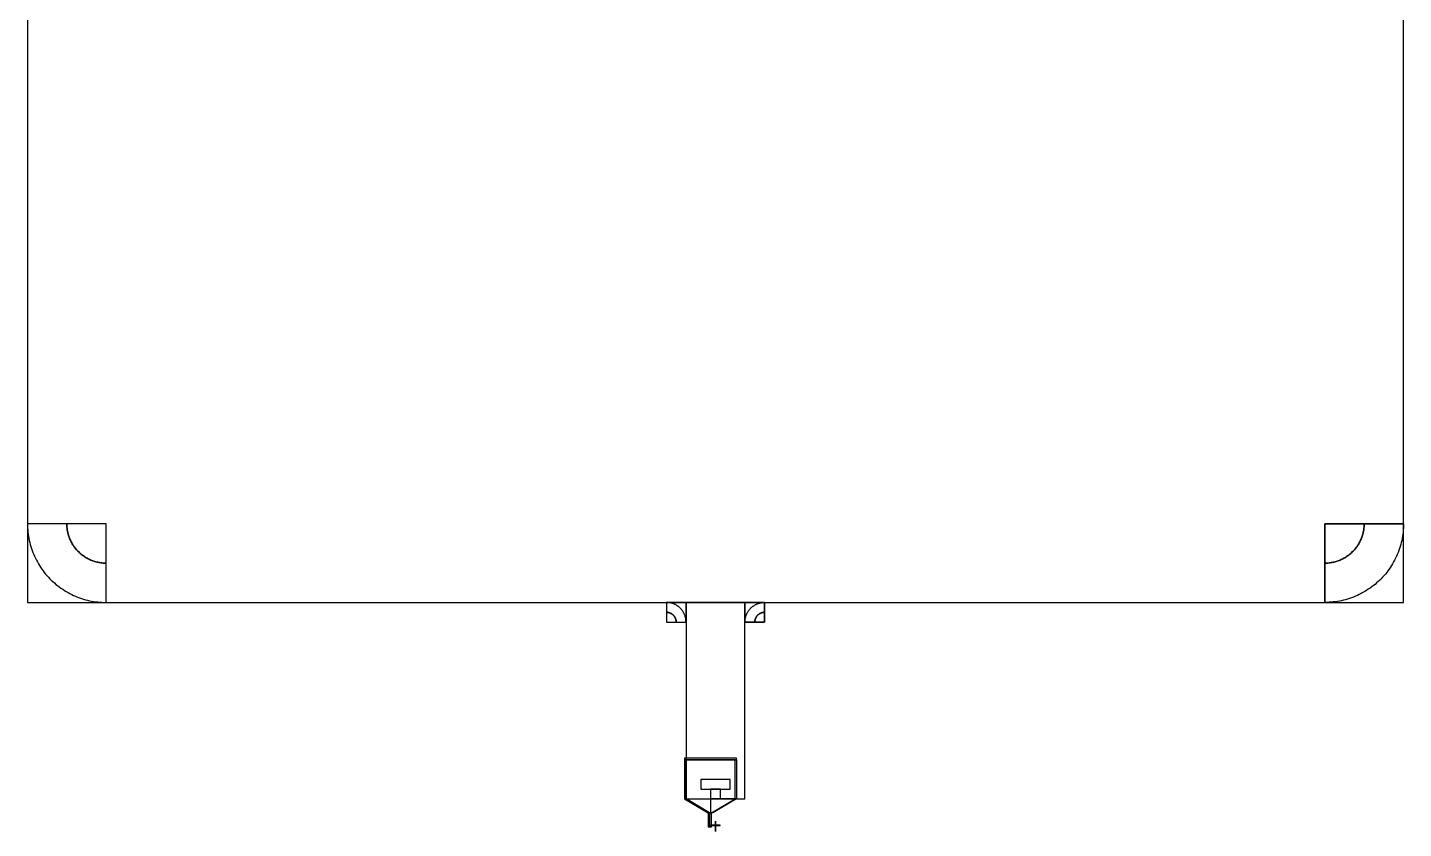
# Model space of a CAD drawing. Extents: x -1950 to 3550, y -200 to 28250.
# Drawn here: x 950 to 1650, y 4765 to 5172 of the extents above; entities that cross this region are included whole.
import ezdxf

# ---------------------------------------------------------------- set-up
doc = ezdxf.new("R2010")
doc.units = 0
doc.layers.add('GAP', color=1, linetype='continuous')
doc.layers.add('PIN', color=3, linetype='continuous')

# ---------------------------------------------------------------- blocks, each defined once
blk = doc.blocks.new('MM2DGAP')
for points in [[(950, 5580), (950, 4880), (1650, 4880), (1650, 5580), (950, 5580)], [(990, 4880), (990, 4920), (950, 4920), (950, 4880), (990, 4880)], [(950, 4920), (950.01, 4918.94), (950.06, 4917.87), (950.13, 4916.81), (950.23, 4915.75), (950.35, 4914.69), (950.51, 4913.64), (950.69, 4912.59), (950.9, 4911.54), (951.14, 4910.51), (951.41, 4909.48), (951.7, 4908.45), (952.02, 4907.44), (952.37, 4906.43), (952.75, 4905.43), (953.15, 4904.45), (953.57, 4903.47), (954.03, 4902.51), (954.51, 4901.56), (955.01, 4900.62), (955.54, 4899.69), (956.09, 4898.78), (956.67, 4897.89), (957.27, 4897.01), (957.89, 4896.15), (958.54, 4895.3), (959.21, 4894.47), (959.9, 4893.66), (960.61, 4892.87), (961.34, 4892.09), (962.09, 4891.34), (962.87, 4890.61), (963.66, 4889.9), (964.47, 4889.21), (965.3, 4888.54), (966.15, 4887.89), (967.01, 4887.27), (967.89, 4886.67), (968.78, 4886.09), (969.69, 4885.54), (970.62, 4885.01), (971.56, 4884.51), (972.51, 4884.03), (973.47, 4883.57), (974.45, 4883.15), (975.43, 4882.75), (976.43, 4882.37), (977.44, 4882.02), (978.45, 4881.7), (979.48, 4881.41), (980.51, 4881.14), (981.54, 4880.9), (982.59, 4880.69), (983.64, 4880.51), (984.69, 4880.35), (985.75, 4880.23), (986.81, 4880.13), (987.87, 4880.06), (988.94, 4880.01), (990, 4880), (990, 4900), (989.47, 4900.01), (988.94, 4900.03), (988.4, 4900.06), (987.87, 4900.11), (987.35, 4900.18), (986.82, 4900.25), (986.29, 4900.35), (985.77, 4900.45), (985.25, 4900.57), (984.74, 4900.7), (984.23, 4900.85), (983.72, 4901.01), (983.22, 4901.19), (982.72, 4901.37), (982.22, 4901.57), (981.74, 4901.79), (981.25, 4902.01), (980.78, 4902.25), (980.31, 4902.5), (979.85, 4902.77), (979.39, 4903.05), (978.94, 4903.33), (978.5, 4903.63), (978.07, 4903.95), (977.65, 4904.27), (977.24, 4904.6), (976.83, 4904.95), (976.43, 4905.3), (976.05, 4905.67), (975.67, 4906.05), (975.3, 4906.43), (974.95, 4906.83), (974.6, 4907.24), (974.27, 4907.65), (973.95, 4908.07), (973.63, 4908.5), (973.33, 4908.94), (973.05, 4909.39), (972.77, 4909.85), (972.5, 4910.31), (972.25, 4910.78), (972.01, 4911.25), (971.79, 4911.74), (971.57, 4912.22), (971.37, 4912.72), (971.19, 4913.22), (971.01, 4913.72), (970.85, 4914.23), (970.7, 4914.74), (970.57, 4915.25), (970.45, 4915.77), (970.35, 4916.29), (970.25, 4916.82), (970.18, 4917.35), (970.11, 4917.87), (970.06, 4918.4), (970.03, 4918.94), (970.01, 4919.47), (970, 4920), (950, 4920)], [(970, 4920), (970.01, 4919.47), (970.03, 4918.94), (970.06, 4918.4), (970.11, 4917.87), (970.18, 4917.35), (970.25, 4916.82), (970.35, 4916.29), (970.45, 4915.77), (970.57, 4915.25), (970.7, 4914.74), (970.85, 4914.23), (971.01, 4913.72), (971.19, 4913.22), (971.37, 4912.72), (971.57, 4912.22), (971.79, 4911.74), (972.01, 4911.25), (972.25, 4910.78), (972.5, 4910.31), (972.77, 4909.85), (973.05, 4909.39), (973.33, 4908.94), (973.63, 4908.5), (973.95, 4908.07), (974.27, 4907.65), (974.6, 4907.24), (974.95, 4906.83), (975.3, 4906.43), (975.67, 4906.05), (976.05, 4905.67), (976.43, 4905.3), (976.83, 4904.95), (977.24, 4904.6), (977.65, 4904.27), (978.07, 4903.95), (978.5, 4903.63), (978.94, 4903.33), (979.39, 4903.05), (979.85, 4902.77), (980.31, 4902.5), (980.78, 4902.25), (981.25, 4902.01), (981.74, 4901.79), (982.22, 4901.57), (982.72, 4901.37), (983.22, 4901.19), (983.72, 4901.01), (984.23, 4900.85), (984.74, 4900.7), (985.25, 4900.57), (985.77, 4900.45), (986.29, 4900.35), (986.82, 4900.25), (987.35, 4900.18), (987.87, 4900.11), (988.4, 4900.06), (988.94, 4900.03), (989.47, 4900.01), (990, 4900), (990, 4920), (990, 4920), (990, 4920), (990, 4920), (990, 4920), (990, 4920), (990, 4920), (990, 4920), (990, 4920), (990, 4920), (990, 4920), (990, 4920), (990, 4920), (990, 4920), (990, 4920), (990, 4920), (990, 4920), (990, 4920), (990, 4920), (990, 4920), (990, 4920), (990, 4920), (990, 4920), (990, 4920), (990, 4920), (990, 4920), (990, 4920), (990, 4920), (990, 4920), (990, 4920), (990, 4920), (990, 4920), (990, 4920), (990, 4920), (990, 4920), (990, 4920), (990, 4920), (990, 4920), (990, 4920), (990, 4920), (990, 4920), (990, 4920), (990, 4920), (990, 4920), (990, 4920), (990, 4920), (990, 4920), (990, 4920), (990, 4920), (990, 4920), (990, 4920), (990, 4920), (990, 4920), (990, 4920), (990, 4920), (990, 4920), (990, 4920), (990, 4920), (990, 4920), (990, 4920), (970, 4920)], [(1650, 4880), (1650, 4920), (1610, 4920), (1610, 4880), (1650, 4880)], [(1650, 4920), (1649.99, 4918.94), (1649.94, 4917.87), (1649.87, 4916.81), (1649.77, 4915.75), (1649.65, 4914.69), (1649.49, 4913.64), (1649.31, 4912.59), (1649.1, 4911.54), (1648.86, 4910.51), (1648.59, 4909.48), (1648.3, 4908.45), (1647.98, 4907.44), (1647.63, 4906.43), (1647.25, 4905.43), (1646.85, 4904.45), (1646.43, 4903.47), (1645.97, 4902.51), (1645.49, 4901.56), (1644.99, 4900.62), (1644.46, 4899.69), (1643.91, 4898.78), (1643.33, 4897.89), (1642.73, 4897.01), (1642.11, 4896.15), (1641.46, 4895.3), (1640.79, 4894.47), (1640.1, 4893.66), (1639.39, 4892.87), (1638.66, 4892.09), (1637.91, 4891.34), (1637.13, 4890.61), (1636.34, 4889.9), (1635.53, 4889.21), (1634.7, 4888.54), (1633.85, 4887.89), (1632.99, 4887.27), (1632.11, 4886.67), (1631.22, 4886.09), (1630.31, 4885.54), (1629.38, 4885.01), (1628.44, 4884.51), (1627.49, 4884.03), (1626.53, 4883.57), (1625.55, 4883.15), (1624.57, 4882.75), (1623.57, 4882.37), (1622.56, 4882.02), (1621.55, 4881.7), (1620.52, 4881.41), (1619.49, 4881.14), (1618.46, 4880.9), (1617.41, 4880.69), (1616.36, 4880.51), (1615.31, 4880.35), (1614.25, 4880.23), (1613.19, 4880.13), (1612.13, 4880.06), (1611.06, 4880.01), (1610, 4880), (1610, 4900), (1610.53, 4900.01), (1611.06, 4900.03), (1611.6, 4900.06), (1612.13, 4900.11), (1612.65, 4900.18), (1613.18, 4900.25), (1613.71, 4900.35), (1614.23, 4900.45), (1614.75, 4900.57), (1615.26, 4900.7), (1615.77, 4900.85), (1616.28, 4901.01), (1616.78, 4901.19), (1617.28, 4901.37), (1617.78, 4901.57), (1618.26, 4901.79), (1618.75, 4902.01), (1619.22, 4902.25), (1619.69, 4902.5), (1620.15, 4902.77), (1620.61, 4903.05), (1621.06, 4903.33), (1621.5, 4903.63), (1621.93, 4903.95), (1622.35, 4904.27), (1622.76, 4904.6), (1623.17, 4904.95), (1623.57, 4905.3), (1623.95, 4905.67), (1624.33, 4906.05), (1624.7, 4906.43), (1625.05, 4906.83), (1625.4, 4907.24), (1625.73, 4907.65), (1626.05, 4908.07), (1626.37, 4908.5), (1626.67, 4908.94), (1626.95, 4909.39), (1627.23, 4909.85), (1627.5, 4910.31), (1627.75, 4910.78), (1627.99, 4911.25), (1628.21, 4911.74), (1628.43, 4912.22), (1628.63, 4912.72), (1628.81, 4913.22), (1628.99, 4913.72), (1629.15, 4914.23), (1629.3, 4914.74), (1629.43, 4915.25), (1629.55, 4915.77), (1629.65, 4916.29), (1629.75, 4916.82), (1629.82, 4917.35), (1629.89, 4917.87), (1629.94, 4918.4), (1629.97, 4918.94), (1629.99, 4919.47), (1630, 4920), (1650, 4920)], [(1630, 4920), (1629.99, 4919.47), (1629.97, 4918.94), (1629.94, 4918.4), (1629.89, 4917.87), (1629.82, 4917.35), (1629.75, 4916.82), (1629.65, 4916.29), (1629.55, 4915.77), (1629.43, 4915.25), (1629.3, 4914.74), (1629.15, 4914.23), (1628.99, 4913.72), (1628.81, 4913.22), (1628.63, 4912.72), (1628.43, 4912.22), (1628.21, 4911.74), (1627.99, 4911.25), (1627.75, 4910.78), (1627.5, 4910.31), (1627.23, 4909.85), (1626.95, 4909.39), (1626.67, 4908.94), (1626.37, 4908.5), (1626.05, 4908.07), (1625.73, 4907.65), (1625.4, 4907.24), (1625.05, 4906.83), (1624.7, 4906.43), (1624.33, 4906.05), (1623.95, 4905.67), (1623.57, 4905.3), (1623.17, 4904.95), (1622.76, 4904.6), (1622.35, 4904.27), (1621.93, 4903.95), (1621.5, 4903.63), (1621.06, 4903.33), (1620.61, 4903.05), (1620.15, 4902.77), (1619.69, 4902.5), (1619.22, 4902.25), (1618.75, 4902.01), (1618.26, 4901.79), (1617.78, 4901.57), (1617.28, 4901.37), (1616.78, 4901.19), (1616.28, 4901.01), (1615.77, 4900.85), (1615.26, 4900.7), (1614.75, 4900.57), (1614.23, 4900.45), (1613.71, 4900.35), (1613.18, 4900.25), (1612.65, 4900.18), (1612.13, 4900.11), (1611.6, 4900.06), (1611.06, 4900.03), (1610.53, 4900.01), (1610, 4900), (1610, 4920), (1610, 4920), (1610, 4920), (1610, 4920), (1610, 4920), (1610, 4920), (1610, 4920), (1610, 4920), (1610, 4920), (1610, 4920), (1610, 4920), (1610, 4920), (1610, 4920), (1610, 4920), (1610, 4920), (1610, 4920), (1610, 4920), (1610, 4920), (1610, 4920), (1610, 4920), (1610, 4920), (1610, 4920), (1610, 4920), (1610, 4920), (1610, 4920), (1610, 4920), (1610, 4920), (1610, 4920), (1610, 4920), (1610, 4920), (1610, 4920), (1610, 4920), (1610, 4920), (1610, 4920), (1610, 4920), (1610, 4920), (1610, 4920), (1610, 4920), (1610, 4920), (1610, 4920), (1610, 4920), (1610, 4920), (1610, 4920), (1610, 4920), (1610, 4920), (1610, 4920), (1610, 4920), (1610, 4920), (1610, 4920), (1610, 4920), (1610, 4920), (1610, 4920), (1610, 4920), (1610, 4920), (1610, 4920), (1610, 4920), (1610, 4920), (1610, 4920), (1610, 4920), (1610, 4920), (1630, 4920)], [(1275, 4880), (1275, 4870), (1285, 4870), (1285, 4880), (1275, 4880)], [(1285, 4870), (1285, 4870.27), (1284.99, 4870.53), (1284.97, 4870.8), (1284.94, 4871.06), (1284.91, 4871.33), (1284.87, 4871.59), (1284.83, 4871.85), (1284.77, 4872.11), (1284.71, 4872.37), (1284.65, 4872.63), (1284.57, 4872.89), (1284.49, 4873.14), (1284.41, 4873.39), (1284.31, 4873.64), (1284.21, 4873.89), (1284.11, 4874.13), (1283.99, 4874.37), (1283.87, 4874.61), (1283.75, 4874.85), (1283.62, 4875.08), (1283.48, 4875.3), (1283.33, 4875.53), (1283.18, 4875.75), (1283.03, 4875.96), (1282.87, 4876.18), (1282.7, 4876.38), (1282.53, 4876.59), (1282.35, 4876.78), (1282.16, 4876.98), (1281.98, 4877.16), (1281.78, 4877.35), (1281.59, 4877.53), (1281.38, 4877.7), (1281.18, 4877.87), (1280.96, 4878.03), (1280.75, 4878.18), (1280.53, 4878.33), (1280.3, 4878.48), (1280.08, 4878.62), (1279.85, 4878.75), (1279.61, 4878.87), (1279.37, 4878.99), (1279.13, 4879.11), (1278.89, 4879.21), (1278.64, 4879.31), (1278.39, 4879.41), (1278.14, 4879.49), (1277.89, 4879.57), (1277.63, 4879.65), (1277.37, 4879.71), (1277.11, 4879.77), (1276.85, 4879.83), (1276.59, 4879.87), (1276.33, 4879.91), (1276.06, 4879.94), (1275.8, 4879.97), (1275.53, 4879.99), (1275.27, 4880), (1275, 4880), (1275, 4875), (1275.13, 4875), (1275.27, 4874.99), (1275.4, 4874.98), (1275.53, 4874.97), (1275.66, 4874.96), (1275.8, 4874.94), (1275.93, 4874.91), (1276.06, 4874.89), (1276.19, 4874.86), (1276.32, 4874.82), (1276.44, 4874.79), (1276.57, 4874.75), (1276.7, 4874.7), (1276.82, 4874.66), (1276.94, 4874.61), (1277.07, 4874.55), (1277.19, 4874.5), (1277.31, 4874.44), (1277.42, 4874.37), (1277.54, 4874.31), (1277.65, 4874.24), (1277.76, 4874.17), (1277.87, 4874.09), (1277.98, 4874.01), (1278.09, 4873.93), (1278.19, 4873.85), (1278.29, 4873.76), (1278.39, 4873.67), (1278.49, 4873.58), (1278.58, 4873.49), (1278.67, 4873.39), (1278.76, 4873.29), (1278.85, 4873.19), (1278.93, 4873.09), (1279.01, 4872.98), (1279.09, 4872.87), (1279.17, 4872.76), (1279.24, 4872.65), (1279.31, 4872.54), (1279.37, 4872.42), (1279.44, 4872.31), (1279.5, 4872.19), (1279.55, 4872.07), (1279.61, 4871.94), (1279.66, 4871.82), (1279.7, 4871.7), (1279.75, 4871.57), (1279.79, 4871.44), (1279.82, 4871.32), (1279.86, 4871.19), (1279.89, 4871.06), (1279.91, 4870.93), (1279.94, 4870.8), (1279.96, 4870.66), (1279.97, 4870.53), (1279.98, 4870.4), (1279.99, 4870.27), (1280, 4870.13), (1280, 4870), (1285, 4870)], [(1285, 4880), (1285, 4780), (1315, 4780), (1315, 4880), (1285, 4880)], [(1315, 4880), (1315, 4870), (1325, 4870), (1325, 4880), (1315, 4880)], [(1315, 4870), (1315, 4870.27), (1315.01, 4870.53), (1315.03, 4870.8), (1315.06, 4871.06), (1315.09, 4871.33), (1315.13, 4871.59), (1315.17, 4871.85), (1315.23, 4872.11), (1315.29, 4872.37), (1315.35, 4872.63), (1315.43, 4872.89), (1315.51, 4873.14), (1315.59, 4873.39), (1315.69, 4873.64), (1315.79, 4873.89), (1315.89, 4874.13), (1316.01, 4874.37), (1316.13, 4874.61), (1316.25, 4874.85), (1316.38, 4875.08), (1316.52, 4875.3), (1316.67, 4875.53), (1316.82, 4875.75), (1316.97, 4875.96), (1317.13, 4876.18), (1317.3, 4876.38), (1317.47, 4876.59), (1317.65, 4876.78), (1317.84, 4876.98), (1318.02, 4877.16), (1318.22, 4877.35), (1318.41, 4877.53), (1318.62, 4877.7), (1318.82, 4877.87), (1319.04, 4878.03), (1319.25, 4878.18), (1319.47, 4878.33), (1319.7, 4878.48), (1319.92, 4878.62), (1320.15, 4878.75), (1320.39, 4878.87), (1320.63, 4878.99), (1320.87, 4879.11), (1321.11, 4879.21), (1321.36, 4879.31), (1321.61, 4879.41), (1321.86, 4879.49), (1322.11, 4879.57), (1322.37, 4879.65), (1322.63, 4879.71), (1322.89, 4879.77), (1323.15, 4879.83), (1323.41, 4879.87), (1323.67, 4879.91), (1323.94, 4879.94), (1324.2, 4879.97), (1324.47, 4879.99), (1324.73, 4880), (1325, 4880), (1325, 4875), (1324.87, 4875), (1324.73, 4874.99), (1324.6, 4874.98), (1324.47, 4874.97), (1324.34, 4874.96), (1324.2, 4874.94), (1324.07, 4874.91), (1323.94, 4874.89), (1323.81, 4874.86), (1323.68, 4874.82), (1323.56, 4874.79), (1323.43, 4874.75), (1323.3, 4874.7), (1323.18, 4874.66), (1323.06, 4874.61), (1322.93, 4874.55), (1322.81, 4874.5), (1322.69, 4874.44), (1322.58, 4874.37), (1322.46, 4874.31), (1322.35, 4874.24), (1322.24, 4874.17), (1322.13, 4874.09), (1322.02, 4874.01), (1321.91, 4873.93), (1321.81, 4873.85), (1321.71, 4873.76), (1321.61, 4873.67), (1321.51, 4873.58), (1321.42, 4873.49), (1321.33, 4873.39), (1321.24, 4873.29), (1321.15, 4873.19), (1321.07, 4873.09), (1320.99, 4872.98), (1320.91, 4872.87), (1320.83, 4872.76), (1320.76, 4872.65), (1320.69, 4872.54), (1320.63, 4872.42), (1320.56, 4872.31), (1320.5, 4872.19), (1320.45, 4872.07), (1320.39, 4871.94), (1320.34, 4871.82), (1320.3, 4871.7), (1320.25, 4871.57), (1320.21, 4871.44), (1320.18, 4871.32), (1320.14, 4871.19), (1320.11, 4871.06), (1320.09, 4870.93), (1320.06, 4870.8), (1320.04, 4870.66), (1320.03, 4870.53), (1320.02, 4870.4), (1320.01, 4870.27), (1320, 4870.13), (1320, 4870), (1315, 4870)], [(1280, 4870), (1280, 4870.13), (1279.99, 4870.27), (1279.98, 4870.4), (1279.97, 4870.53), (1279.96, 4870.66), (1279.94, 4870.8), (1279.91, 4870.93), (1279.89, 4871.06), (1279.86, 4871.19), (1279.82, 4871.32), (1279.79, 4871.44), (1279.75, 4871.57), (1279.7, 4871.7), (1279.66, 4871.82), (1279.61, 4871.94), (1279.55, 4872.07), (1279.5, 4872.19), (1279.44, 4872.31), (1279.37, 4872.42), (1279.31, 4872.54), (1279.24, 4872.65), (1279.17, 4872.76), (1279.09, 4872.87), (1279.01, 4872.98), (1278.93, 4873.09), (1278.85, 4873.19), (1278.76, 4873.29), (1278.67, 4873.39), (1278.58, 4873.49), (1278.49, 4873.58), (1278.39, 4873.67), (1278.29, 4873.76), (1278.19, 4873.85), (1278.09, 4873.93), (1277.98, 4874.01), (1277.87, 4874.09), (1277.76, 4874.17), (1277.65, 4874.24), (1277.54, 4874.31), (1277.42, 4874.37), (1277.31, 4874.44), (1277.19, 4874.5), (1277.07, 4874.55), (1276.94, 4874.61), (1276.82, 4874.66), (1276.7, 4874.7), (1276.57, 4874.75), (1276.44, 4874.79), (1276.32, 4874.82), (1276.19, 4874.86), (1276.06, 4874.89), (1275.93, 4874.91), (1275.8, 4874.94), (1275.66, 4874.96), (1275.53, 4874.97), (1275.4, 4874.98), (1275.27, 4874.99), (1275.13, 4875), (1275, 4875), (1275, 4870), (1275, 4870), (1275, 4870), (1275, 4870), (1275, 4870), (1275, 4870), (1275, 4870), (1275, 4870), (1275, 4870), (1275, 4870), (1275, 4870), (1275, 4870), (1275, 4870), (1275, 4870), (1275, 4870), (1275, 4870), (1275, 4870), (1275, 4870), (1275, 4870), (1275, 4870), (1275, 4870), (1275, 4870), (1275, 4870), (1275, 4870), (1275, 4870), (1275, 4870), (1275, 4870), (1275, 4870), (1275, 4870), (1275, 4870), (1275, 4870), (1275, 4870), (1275, 4870), (1275, 4870), (1275, 4870), (1275, 4870), (1275, 4870), (1275, 4870), (1275, 4870), (1275, 4870), (1275, 4870), (1275, 4870), (1275, 4870), (1275, 4870), (1275, 4870), (1275, 4870), (1275, 4870), (1275, 4870), (1275, 4870), (1275, 4870), (1275, 4870), (1275, 4870), (1275, 4870), (1275, 4870), (1275, 4870), (1275, 4870), (1275, 4870), (1275, 4870), (1275, 4870), (1275, 4870), (1280, 4870)], [(1320, 4870), (1320, 4870.13), (1320.01, 4870.27), (1320.02, 4870.4), (1320.03, 4870.53), (1320.04, 4870.66), (1320.06, 4870.8), (1320.09, 4870.93), (1320.11, 4871.06), (1320.14, 4871.19), (1320.18, 4871.32), (1320.21, 4871.44), (1320.25, 4871.57), (1320.3, 4871.7), (1320.34, 4871.82), (1320.39, 4871.94), (1320.45, 4872.07), (1320.5, 4872.19), (1320.56, 4872.31), (1320.63, 4872.42), (1320.69, 4872.54), (1320.76, 4872.65), (1320.83, 4872.76), (1320.91, 4872.87), (1320.99, 4872.98), (1321.07, 4873.09), (1321.15, 4873.19), (1321.24, 4873.29), (1321.33, 4873.39), (1321.42, 4873.49), (1321.51, 4873.58), (1321.61, 4873.67), (1321.71, 4873.76), (1321.81, 4873.85), (1321.91, 4873.93), (1322.02, 4874.01), (1322.13, 4874.09), (1322.24, 4874.17), (1322.35, 4874.24), (1322.46, 4874.31), (1322.58, 4874.37), (1322.69, 4874.44), (1322.81, 4874.5), (1322.93, 4874.55), (1323.06, 4874.61), (1323.18, 4874.66), (1323.3, 4874.7), (1323.43, 4874.75), (1323.56, 4874.79), (1323.68, 4874.82), (1323.81, 4874.86), (1323.94, 4874.89), (1324.07, 4874.91), (1324.2, 4874.94), (1324.34, 4874.96), (1324.47, 4874.97), (1324.6, 4874.98), (1324.73, 4874.99), (1324.87, 4875), (1325, 4875), (1325, 4870), (1325, 4870), (1325, 4870), (1325, 4870), (1325, 4870), (1325, 4870), (1325, 4870), (1325, 4870), (1325, 4870), (1325, 4870), (1325, 4870), (1325, 4870), (1325, 4870), (1325, 4870), (1325, 4870), (1325, 4870), (1325, 4870), (1325, 4870), (1325, 4870), (1325, 4870), (1325, 4870), (1325, 4870), (1325, 4870), (1325, 4870), (1325, 4870), (1325, 4870), (1325, 4870), (1325, 4870), (1325, 4870), (1325, 4870), (1325, 4870), (1325, 4870), (1325, 4870), (1325, 4870), (1325, 4870), (1325, 4870), (1325, 4870), (1325, 4870), (1325, 4870), (1325, 4870), (1325, 4870), (1325, 4870), (1325, 4870), (1325, 4870), (1325, 4870), (1325, 4870), (1325, 4870), (1325, 4870), (1325, 4870), (1325, 4870), (1325, 4870), (1325, 4870), (1325, 4870), (1325, 4870), (1325, 4870), (1325, 4870), (1325, 4870), (1325, 4870), (1325, 4870), (1325, 4870), (1320, 4870)], [(1310.7, 4800), (1310.7, 4800.7), (1284.3, 4800.7), (1284.3, 4800), (1310.7, 4800)], [(1285, 4780), (1285, 4800), (1284.3, 4800), (1284.3, 4780), (1285, 4780)], [(1310, 4780), (1310, 4800), (1310.7, 4800), (1310.7, 4780), (1310, 4780)], [(1307.5, 4785), (1307.5, 4790), (1292.5, 4790), (1292.5, 4785), (1307.5, 4785)], [(1302.5, 4780), (1302.5, 4785), (1297.5, 4785), (1297.5, 4780), (1302.5, 4780)], [(1297, 4773), (1285, 4780), (1284.3, 4780), (1296.3, 4773), (1297, 4773)], [(1298, 4773), (1310, 4780), (1310.7, 4780), (1298.7, 4773), (1298, 4773)], [(1297, 4773), (1296.3, 4773), (1296.3, 4766.5), (1297, 4766.5), (1297, 4773)], [(1296.3, 4766.5), (1296.3, 4765.8), (1298, 4765.8), (1298, 4766.5), (1296.3, 4766.5)]]:
    blk.add_lwpolyline(points)
blk = doc.blocks.new('MM2DPIN')
for points in [[(970, 4920), (970.01, 4919.47), (970.03, 4918.94), (970.06, 4918.4), (970.11, 4917.87), (970.18, 4917.35), (970.25, 4916.82), (970.35, 4916.29), (970.45, 4915.77), (970.57, 4915.25), (970.7, 4914.74), (970.85, 4914.23), (971.01, 4913.72), (971.19, 4913.22), (971.37, 4912.72), (971.57, 4912.22), (971.79, 4911.74), (972.01, 4911.25), (972.25, 4910.78), (972.5, 4910.31), (972.77, 4909.85), (973.05, 4909.39), (973.33, 4908.94), (973.63, 4908.5), (973.95, 4908.07), (974.27, 4907.65), (974.6, 4907.24), (974.95, 4906.83), (975.3, 4906.43), (975.67, 4906.05), (976.05, 4905.67), (976.43, 4905.3), (976.83, 4904.95), (977.24, 4904.6), (977.65, 4904.27), (978.07, 4903.95), (978.5, 4903.63), (978.94, 4903.33), (979.39, 4903.05), (979.85, 4902.77), (980.31, 4902.5), (980.78, 4902.25), (981.25, 4902.01), (981.74, 4901.79), (982.22, 4901.57), (982.72, 4901.37), (983.22, 4901.19), (983.72, 4901.01), (984.23, 4900.85), (984.74, 4900.7), (985.25, 4900.57), (985.77, 4900.45), (986.29, 4900.35), (986.82, 4900.25), (987.35, 4900.18), (987.87, 4900.11), (988.4, 4900.06), (988.94, 4900.03), (989.47, 4900.01), (990, 4900), (990, 4900), (989.47, 4900.01), (988.94, 4900.03), (988.4, 4900.06), (987.87, 4900.11), (987.35, 4900.18), (986.82, 4900.25), (986.29, 4900.35), (985.77, 4900.45), (985.25, 4900.57), (984.74, 4900.7), (984.23, 4900.85), (983.72, 4901.01), (983.22, 4901.19), (982.72, 4901.37), (982.22, 4901.57), (981.74, 4901.79), (981.25, 4902.01), (980.78, 4902.25), (980.31, 4902.5), (979.85, 4902.77), (979.39, 4903.05), (978.94, 4903.33), (978.5, 4903.63), (978.07, 4903.95), (977.65, 4904.27), (977.24, 4904.6), (976.83, 4904.95), (976.43, 4905.3), (976.05, 4905.67), (975.67, 4906.05), (975.3, 4906.43), (974.95, 4906.83), (974.6, 4907.24), (974.27, 4907.65), (973.95, 4908.07), (973.63, 4908.5), (973.33, 4908.94), (973.05, 4909.39), (972.77, 4909.85), (972.5, 4910.31), (972.25, 4910.78), (972.01, 4911.25), (971.79, 4911.74), (971.57, 4912.22), (971.37, 4912.72), (971.19, 4913.22), (971.01, 4913.72), (970.85, 4914.23), (970.7, 4914.74), (970.57, 4915.25), (970.45, 4915.77), (970.35, 4916.29), (970.25, 4916.82), (970.18, 4917.35), (970.11, 4917.87), (970.06, 4918.4), (970.03, 4918.94), (970.01, 4919.47), (970, 4920), (970, 4920)], [(970, 4920), (970.01, 4919.47), (970.03, 4918.94), (970.06, 4918.4), (970.11, 4917.87), (970.18, 4917.35), (970.25, 4916.82), (970.35, 4916.29), (970.45, 4915.77), (970.57, 4915.25), (970.7, 4914.74), (970.85, 4914.23), (971.01, 4913.72), (971.19, 4913.22), (971.37, 4912.72), (971.57, 4912.22), (971.79, 4911.74), (972.01, 4911.25), (972.25, 4910.78), (972.5, 4910.31), (972.77, 4909.85), (973.05, 4909.39), (973.33, 4908.94), (973.63, 4908.5), (973.95, 4908.07), (974.27, 4907.65), (974.6, 4907.24), (974.95, 4906.83), (975.3, 4906.43), (975.67, 4906.05), (976.05, 4905.67), (976.43, 4905.3), (976.83, 4904.95), (977.24, 4904.6), (977.65, 4904.27), (978.07, 4903.95), (978.5, 4903.63), (978.94, 4903.33), (979.39, 4903.05), (979.85, 4902.77), (980.31, 4902.5), (980.78, 4902.25), (981.25, 4902.01), (981.74, 4901.79), (982.22, 4901.57), (982.72, 4901.37), (983.22, 4901.19), (983.72, 4901.01), (984.23, 4900.85), (984.74, 4900.7), (985.25, 4900.57), (985.77, 4900.45), (986.29, 4900.35), (986.82, 4900.25), (987.35, 4900.18), (987.87, 4900.11), (988.4, 4900.06), (988.94, 4900.03), (989.47, 4900.01), (990, 4900), (990, 4900), (989.47, 4900.01), (988.94, 4900.03), (988.4, 4900.06), (987.87, 4900.11), (987.35, 4900.18), (986.82, 4900.25), (986.29, 4900.35), (985.77, 4900.45), (985.25, 4900.57), (984.74, 4900.7), (984.23, 4900.85), (983.72, 4901.01), (983.22, 4901.19), (982.72, 4901.37), (982.22, 4901.57), (981.74, 4901.79), (981.25, 4902.01), (980.78, 4902.25), (980.31, 4902.5), (979.85, 4902.77), (979.39, 4903.05), (978.94, 4903.33), (978.5, 4903.63), (978.07, 4903.95), (977.65, 4904.27), (977.24, 4904.6), (976.83, 4904.95), (976.43, 4905.3), (976.05, 4905.67), (975.67, 4906.05), (975.3, 4906.43), (974.95, 4906.83), (974.6, 4907.24), (974.27, 4907.65), (973.95, 4908.07), (973.63, 4908.5), (973.33, 4908.94), (973.05, 4909.39), (972.77, 4909.85), (972.5, 4910.31), (972.25, 4910.78), (972.01, 4911.25), (971.79, 4911.74), (971.57, 4912.22), (971.37, 4912.72), (971.19, 4913.22), (971.01, 4913.72), (970.85, 4914.23), (970.7, 4914.74), (970.57, 4915.25), (970.45, 4915.77), (970.35, 4916.29), (970.25, 4916.82), (970.18, 4917.35), (970.11, 4917.87), (970.06, 4918.4), (970.03, 4918.94), (970.01, 4919.47), (970, 4920), (970, 4920)], [(1630, 4920), (1629.99, 4919.47), (1629.97, 4918.94), (1629.94, 4918.4), (1629.89, 4917.87), (1629.82, 4917.35), (1629.75, 4916.82), (1629.65, 4916.29), (1629.55, 4915.77), (1629.43, 4915.25), (1629.3, 4914.74), (1629.15, 4914.23), (1628.99, 4913.72), (1628.81, 4913.22), (1628.63, 4912.72), (1628.43, 4912.22), (1628.21, 4911.74), (1627.99, 4911.25), (1627.75, 4910.78), (1627.5, 4910.31), (1627.23, 4909.85), (1626.95, 4909.39), (1626.67, 4908.94), (1626.37, 4908.5), (1626.05, 4908.07), (1625.73, 4907.65), (1625.4, 4907.24), (1625.05, 4906.83), (1624.7, 4906.43), (1624.33, 4906.05), (1623.95, 4905.67), (1623.57, 4905.3), (1623.17, 4904.95), (1622.76, 4904.6), (1622.35, 4904.27), (1621.93, 4903.95), (1621.5, 4903.63), (1621.06, 4903.33), (1620.61, 4903.05), (1620.15, 4902.77), (1619.69, 4902.5), (1619.22, 4902.25), (1618.75, 4902.01), (1618.26, 4901.79), (1617.78, 4901.57), (1617.28, 4901.37), (1616.78, 4901.19), (1616.28, 4901.01), (1615.77, 4900.85), (1615.26, 4900.7), (1614.75, 4900.57), (1614.23, 4900.45), (1613.71, 4900.35), (1613.18, 4900.25), (1612.65, 4900.18), (1612.13, 4900.11), (1611.6, 4900.06), (1611.06, 4900.03), (1610.53, 4900.01), (1610, 4900), (1610, 4900), (1610.53, 4900.01), (1611.06, 4900.03), (1611.6, 4900.06), (1612.13, 4900.11), (1612.65, 4900.18), (1613.18, 4900.25), (1613.71, 4900.35), (1614.23, 4900.45), (1614.75, 4900.57), (1615.26, 4900.7), (1615.77, 4900.85), (1616.28, 4901.01), (1616.78, 4901.19), (1617.28, 4901.37), (1617.78, 4901.57), (1618.26, 4901.79), (1618.75, 4902.01), (1619.22, 4902.25), (1619.69, 4902.5), (1620.15, 4902.77), (1620.61, 4903.05), (1621.06, 4903.33), (1621.5, 4903.63), (1621.93, 4903.95), (1622.35, 4904.27), (1622.76, 4904.6), (1623.17, 4904.95), (1623.57, 4905.3), (1623.95, 4905.67), (1624.33, 4906.05), (1624.7, 4906.43), (1625.05, 4906.83), (1625.4, 4907.24), (1625.73, 4907.65), (1626.05, 4908.07), (1626.37, 4908.5), (1626.67, 4908.94), (1626.95, 4909.39), (1627.23, 4909.85), (1627.5, 4910.31), (1627.75, 4910.78), (1627.99, 4911.25), (1628.21, 4911.74), (1628.43, 4912.22), (1628.63, 4912.72), (1628.81, 4913.22), (1628.99, 4913.72), (1629.15, 4914.23), (1629.3, 4914.74), (1629.43, 4915.25), (1629.55, 4915.77), (1629.65, 4916.29), (1629.75, 4916.82), (1629.82, 4917.35), (1629.89, 4917.87), (1629.94, 4918.4), (1629.97, 4918.94), (1629.99, 4919.47), (1630, 4920), (1630, 4920)], [(1630, 4920), (1629.99, 4919.47), (1629.97, 4918.94), (1629.94, 4918.4), (1629.89, 4917.87), (1629.82, 4917.35), (1629.75, 4916.82), (1629.65, 4916.29), (1629.55, 4915.77), (1629.43, 4915.25), (1629.3, 4914.74), (1629.15, 4914.23), (1628.99, 4913.72), (1628.81, 4913.22), (1628.63, 4912.72), (1628.43, 4912.22), (1628.21, 4911.74), (1627.99, 4911.25), (1627.75, 4910.78), (1627.5, 4910.31), (1627.23, 4909.85), (1626.95, 4909.39), (1626.67, 4908.94), (1626.37, 4908.5), (1626.05, 4908.07), (1625.73, 4907.65), (1625.4, 4907.24), (1625.05, 4906.83), (1624.7, 4906.43), (1624.33, 4906.05), (1623.95, 4905.67), (1623.57, 4905.3), (1623.17, 4904.95), (1622.76, 4904.6), (1622.35, 4904.27), (1621.93, 4903.95), (1621.5, 4903.63), (1621.06, 4903.33), (1620.61, 4903.05), (1620.15, 4902.77), (1619.69, 4902.5), (1619.22, 4902.25), (1618.75, 4902.01), (1618.26, 4901.79), (1617.78, 4901.57), (1617.28, 4901.37), (1616.78, 4901.19), (1616.28, 4901.01), (1615.77, 4900.85), (1615.26, 4900.7), (1614.75, 4900.57), (1614.23, 4900.45), (1613.71, 4900.35), (1613.18, 4900.25), (1612.65, 4900.18), (1612.13, 4900.11), (1611.6, 4900.06), (1611.06, 4900.03), (1610.53, 4900.01), (1610, 4900), (1610, 4900), (1610.53, 4900.01), (1611.06, 4900.03), (1611.6, 4900.06), (1612.13, 4900.11), (1612.65, 4900.18), (1613.18, 4900.25), (1613.71, 4900.35), (1614.23, 4900.45), (1614.75, 4900.57), (1615.26, 4900.7), (1615.77, 4900.85), (1616.28, 4901.01), (1616.78, 4901.19), (1617.28, 4901.37), (1617.78, 4901.57), (1618.26, 4901.79), (1618.75, 4902.01), (1619.22, 4902.25), (1619.69, 4902.5), (1620.15, 4902.77), (1620.61, 4903.05), (1621.06, 4903.33), (1621.5, 4903.63), (1621.93, 4903.95), (1622.35, 4904.27), (1622.76, 4904.6), (1623.17, 4904.95), (1623.57, 4905.3), (1623.95, 4905.67), (1624.33, 4906.05), (1624.7, 4906.43), (1625.05, 4906.83), (1625.4, 4907.24), (1625.73, 4907.65), (1626.05, 4908.07), (1626.37, 4908.5), (1626.67, 4908.94), (1626.95, 4909.39), (1627.23, 4909.85), (1627.5, 4910.31), (1627.75, 4910.78), (1627.99, 4911.25), (1628.21, 4911.74), (1628.43, 4912.22), (1628.63, 4912.72), (1628.81, 4913.22), (1628.99, 4913.72), (1629.15, 4914.23), (1629.3, 4914.74), (1629.43, 4915.25), (1629.55, 4915.77), (1629.65, 4916.29), (1629.75, 4916.82), (1629.82, 4917.35), (1629.89, 4917.87), (1629.94, 4918.4), (1629.97, 4918.94), (1629.99, 4919.47), (1630, 4920), (1630, 4920)], [(1280, 4870), (1280, 4870.13), (1279.99, 4870.27), (1279.98, 4870.4), (1279.97, 4870.53), (1279.96, 4870.66), (1279.94, 4870.8), (1279.91, 4870.93), (1279.89, 4871.06), (1279.86, 4871.19), (1279.82, 4871.32), (1279.79, 4871.44), (1279.75, 4871.57), (1279.7, 4871.7), (1279.66, 4871.82), (1279.61, 4871.94), (1279.55, 4872.07), (1279.5, 4872.19), (1279.44, 4872.31), (1279.37, 4872.42), (1279.31, 4872.54), (1279.24, 4872.65), (1279.17, 4872.76), (1279.09, 4872.87), (1279.01, 4872.98), (1278.93, 4873.09), (1278.85, 4873.19), (1278.76, 4873.29), (1278.67, 4873.39), (1278.58, 4873.49), (1278.49, 4873.58), (1278.39, 4873.67), (1278.29, 4873.76), (1278.19, 4873.85), (1278.09, 4873.93), (1277.98, 4874.01), (1277.87, 4874.09), (1277.76, 4874.17), (1277.65, 4874.24), (1277.54, 4874.31), (1277.42, 4874.37), (1277.31, 4874.44), (1277.19, 4874.5), (1277.07, 4874.55), (1276.94, 4874.61), (1276.82, 4874.66), (1276.7, 4874.7), (1276.57, 4874.75), (1276.44, 4874.79), (1276.32, 4874.82), (1276.19, 4874.86), (1276.06, 4874.89), (1275.93, 4874.91), (1275.8, 4874.94), (1275.66, 4874.96), (1275.53, 4874.97), (1275.4, 4874.98), (1275.27, 4874.99), (1275.13, 4875), (1275, 4875), (1275, 4875), (1275.13, 4875), (1275.27, 4874.99), (1275.4, 4874.98), (1275.53, 4874.97), (1275.66, 4874.96), (1275.8, 4874.94), (1275.93, 4874.91), (1276.06, 4874.89), (1276.19, 4874.86), (1276.32, 4874.82), (1276.44, 4874.79), (1276.57, 4874.75), (1276.7, 4874.7), (1276.82, 4874.66), (1276.94, 4874.61), (1277.07, 4874.55), (1277.19, 4874.5), (1277.31, 4874.44), (1277.42, 4874.37), (1277.54, 4874.31), (1277.65, 4874.24), (1277.76, 4874.17), (1277.87, 4874.09), (1277.98, 4874.01), (1278.09, 4873.93), (1278.19, 4873.85), (1278.29, 4873.76), (1278.39, 4873.67), (1278.49, 4873.58), (1278.58, 4873.49), (1278.67, 4873.39), (1278.76, 4873.29), (1278.85, 4873.19), (1278.93, 4873.09), (1279.01, 4872.98), (1279.09, 4872.87), (1279.17, 4872.76), (1279.24, 4872.65), (1279.31, 4872.54), (1279.37, 4872.42), (1279.44, 4872.31), (1279.5, 4872.19), (1279.55, 4872.07), (1279.61, 4871.94), (1279.66, 4871.82), (1279.7, 4871.7), (1279.75, 4871.57), (1279.79, 4871.44), (1279.82, 4871.32), (1279.86, 4871.19), (1279.89, 4871.06), (1279.91, 4870.93), (1279.94, 4870.8), (1279.96, 4870.66), (1279.97, 4870.53), (1279.98, 4870.4), (1279.99, 4870.27), (1280, 4870.13), (1280, 4870), (1280, 4870)], [(1280, 4870), (1280, 4870.13), (1279.99, 4870.27), (1279.98, 4870.4), (1279.97, 4870.53), (1279.96, 4870.66), (1279.94, 4870.8), (1279.91, 4870.93), (1279.89, 4871.06), (1279.86, 4871.19), (1279.82, 4871.32), (1279.79, 4871.44), (1279.75, 4871.57), (1279.7, 4871.7), (1279.66, 4871.82), (1279.61, 4871.94), (1279.55, 4872.07), (1279.5, 4872.19), (1279.44, 4872.31), (1279.37, 4872.42), (1279.31, 4872.54), (1279.24, 4872.65), (1279.17, 4872.76), (1279.09, 4872.87), (1279.01, 4872.98), (1278.93, 4873.09), (1278.85, 4873.19), (1278.76, 4873.29), (1278.67, 4873.39), (1278.58, 4873.49), (1278.49, 4873.58), (1278.39, 4873.67), (1278.29, 4873.76), (1278.19, 4873.85), (1278.09, 4873.93), (1277.98, 4874.01), (1277.87, 4874.09), (1277.76, 4874.17), (1277.65, 4874.24), (1277.54, 4874.31), (1277.42, 4874.37), (1277.31, 4874.44), (1277.19, 4874.5), (1277.07, 4874.55), (1276.94, 4874.61), (1276.82, 4874.66), (1276.7, 4874.7), (1276.57, 4874.75), (1276.44, 4874.79), (1276.32, 4874.82), (1276.19, 4874.86), (1276.06, 4874.89), (1275.93, 4874.91), (1275.8, 4874.94), (1275.66, 4874.96), (1275.53, 4874.97), (1275.4, 4874.98), (1275.27, 4874.99), (1275.13, 4875), (1275, 4875), (1275, 4875), (1275.13, 4875), (1275.27, 4874.99), (1275.4, 4874.98), (1275.53, 4874.97), (1275.66, 4874.96), (1275.8, 4874.94), (1275.93, 4874.91), (1276.06, 4874.89), (1276.19, 4874.86), (1276.32, 4874.82), (1276.44, 4874.79), (1276.57, 4874.75), (1276.7, 4874.7), (1276.82, 4874.66), (1276.94, 4874.61), (1277.07, 4874.55), (1277.19, 4874.5), (1277.31, 4874.44), (1277.42, 4874.37), (1277.54, 4874.31), (1277.65, 4874.24), (1277.76, 4874.17), (1277.87, 4874.09), (1277.98, 4874.01), (1278.09, 4873.93), (1278.19, 4873.85), (1278.29, 4873.76), (1278.39, 4873.67), (1278.49, 4873.58), (1278.58, 4873.49), (1278.67, 4873.39), (1278.76, 4873.29), (1278.85, 4873.19), (1278.93, 4873.09), (1279.01, 4872.98), (1279.09, 4872.87), (1279.17, 4872.76), (1279.24, 4872.65), (1279.31, 4872.54), (1279.37, 4872.42), (1279.44, 4872.31), (1279.5, 4872.19), (1279.55, 4872.07), (1279.61, 4871.94), (1279.66, 4871.82), (1279.7, 4871.7), (1279.75, 4871.57), (1279.79, 4871.44), (1279.82, 4871.32), (1279.86, 4871.19), (1279.89, 4871.06), (1279.91, 4870.93), (1279.94, 4870.8), (1279.96, 4870.66), (1279.97, 4870.53), (1279.98, 4870.4), (1279.99, 4870.27), (1280, 4870.13), (1280, 4870), (1280, 4870)], [(1320, 4870), (1320, 4870.13), (1320.01, 4870.27), (1320.02, 4870.4), (1320.03, 4870.53), (1320.04, 4870.66), (1320.06, 4870.8), (1320.09, 4870.93), (1320.11, 4871.06), (1320.14, 4871.19), (1320.18, 4871.32), (1320.21, 4871.44), (1320.25, 4871.57), (1320.3, 4871.7), (1320.34, 4871.82), (1320.39, 4871.94), (1320.45, 4872.07), (1320.5, 4872.19), (1320.56, 4872.31), (1320.63, 4872.42), (1320.69, 4872.54), (1320.76, 4872.65), (1320.83, 4872.76), (1320.91, 4872.87), (1320.99, 4872.98), (1321.07, 4873.09), (1321.15, 4873.19), (1321.24, 4873.29), (1321.33, 4873.39), (1321.42, 4873.49), (1321.51, 4873.58), (1321.61, 4873.67), (1321.71, 4873.76), (1321.81, 4873.85), (1321.91, 4873.93), (1322.02, 4874.01), (1322.13, 4874.09), (1322.24, 4874.17), (1322.35, 4874.24), (1322.46, 4874.31), (1322.58, 4874.37), (1322.69, 4874.44), (1322.81, 4874.5), (1322.93, 4874.55), (1323.06, 4874.61), (1323.18, 4874.66), (1323.3, 4874.7), (1323.43, 4874.75), (1323.56, 4874.79), (1323.68, 4874.82), (1323.81, 4874.86), (1323.94, 4874.89), (1324.07, 4874.91), (1324.2, 4874.94), (1324.34, 4874.96), (1324.47, 4874.97), (1324.6, 4874.98), (1324.73, 4874.99), (1324.87, 4875), (1325, 4875), (1325, 4875), (1324.87, 4875), (1324.73, 4874.99), (1324.6, 4874.98), (1324.47, 4874.97), (1324.34, 4874.96), (1324.2, 4874.94), (1324.07, 4874.91), (1323.94, 4874.89), (1323.81, 4874.86), (1323.68, 4874.82), (1323.56, 4874.79), (1323.43, 4874.75), (1323.3, 4874.7), (1323.18, 4874.66), (1323.06, 4874.61), (1322.93, 4874.55), (1322.81, 4874.5), (1322.69, 4874.44), (1322.58, 4874.37), (1322.46, 4874.31), (1322.35, 4874.24), (1322.24, 4874.17), (1322.13, 4874.09), (1322.02, 4874.01), (1321.91, 4873.93), (1321.81, 4873.85), (1321.71, 4873.76), (1321.61, 4873.67), (1321.51, 4873.58), (1321.42, 4873.49), (1321.33, 4873.39), (1321.24, 4873.29), (1321.15, 4873.19), (1321.07, 4873.09), (1320.99, 4872.98), (1320.91, 4872.87), (1320.83, 4872.76), (1320.76, 4872.65), (1320.69, 4872.54), (1320.63, 4872.42), (1320.56, 4872.31), (1320.5, 4872.19), (1320.45, 4872.07), (1320.39, 4871.94), (1320.34, 4871.82), (1320.3, 4871.7), (1320.25, 4871.57), (1320.21, 4871.44), (1320.18, 4871.32), (1320.14, 4871.19), (1320.11, 4871.06), (1320.09, 4870.93), (1320.06, 4870.8), (1320.04, 4870.66), (1320.03, 4870.53), (1320.02, 4870.4), (1320.01, 4870.27), (1320, 4870.13), (1320, 4870), (1320, 4870)], [(1320, 4870), (1320, 4870.13), (1320.01, 4870.27), (1320.02, 4870.4), (1320.03, 4870.53), (1320.04, 4870.66), (1320.06, 4870.8), (1320.09, 4870.93), (1320.11, 4871.06), (1320.14, 4871.19), (1320.18, 4871.32), (1320.21, 4871.44), (1320.25, 4871.57), (1320.3, 4871.7), (1320.34, 4871.82), (1320.39, 4871.94), (1320.45, 4872.07), (1320.5, 4872.19), (1320.56, 4872.31), (1320.63, 4872.42), (1320.69, 4872.54), (1320.76, 4872.65), (1320.83, 4872.76), (1320.91, 4872.87), (1320.99, 4872.98), (1321.07, 4873.09), (1321.15, 4873.19), (1321.24, 4873.29), (1321.33, 4873.39), (1321.42, 4873.49), (1321.51, 4873.58), (1321.61, 4873.67), (1321.71, 4873.76), (1321.81, 4873.85), (1321.91, 4873.93), (1322.02, 4874.01), (1322.13, 4874.09), (1322.24, 4874.17), (1322.35, 4874.24), (1322.46, 4874.31), (1322.58, 4874.37), (1322.69, 4874.44), (1322.81, 4874.5), (1322.93, 4874.55), (1323.06, 4874.61), (1323.18, 4874.66), (1323.3, 4874.7), (1323.43, 4874.75), (1323.56, 4874.79), (1323.68, 4874.82), (1323.81, 4874.86), (1323.94, 4874.89), (1324.07, 4874.91), (1324.2, 4874.94), (1324.34, 4874.96), (1324.47, 4874.97), (1324.6, 4874.98), (1324.73, 4874.99), (1324.87, 4875), (1325, 4875), (1325, 4875), (1324.87, 4875), (1324.73, 4874.99), (1324.6, 4874.98), (1324.47, 4874.97), (1324.34, 4874.96), (1324.2, 4874.94), (1324.07, 4874.91), (1323.94, 4874.89), (1323.81, 4874.86), (1323.68, 4874.82), (1323.56, 4874.79), (1323.43, 4874.75), (1323.3, 4874.7), (1323.18, 4874.66), (1323.06, 4874.61), (1322.93, 4874.55), (1322.81, 4874.5), (1322.69, 4874.44), (1322.58, 4874.37), (1322.46, 4874.31), (1322.35, 4874.24), (1322.24, 4874.17), (1322.13, 4874.09), (1322.02, 4874.01), (1321.91, 4873.93), (1321.81, 4873.85), (1321.71, 4873.76), (1321.61, 4873.67), (1321.51, 4873.58), (1321.42, 4873.49), (1321.33, 4873.39), (1321.24, 4873.29), (1321.15, 4873.19), (1321.07, 4873.09), (1320.99, 4872.98), (1320.91, 4872.87), (1320.83, 4872.76), (1320.76, 4872.65), (1320.69, 4872.54), (1320.63, 4872.42), (1320.56, 4872.31), (1320.5, 4872.19), (1320.45, 4872.07), (1320.39, 4871.94), (1320.34, 4871.82), (1320.3, 4871.7), (1320.25, 4871.57), (1320.21, 4871.44), (1320.18, 4871.32), (1320.14, 4871.19), (1320.11, 4871.06), (1320.09, 4870.93), (1320.06, 4870.8), (1320.04, 4870.66), (1320.03, 4870.53), (1320.02, 4870.4), (1320.01, 4870.27), (1320, 4870.13), (1320, 4870), (1320, 4870)], [(1285, 4800), (1285, 4780), (1310, 4780), (1310, 4800), (1285, 4800)], [(1297.5, 4780), (1297.5, 4773), (1297, 4773), (1285, 4780), (1297.5, 4780)], [(1297.5, 4780), (1297.5, 4773), (1298, 4773), (1310, 4780), (1297.5, 4780)], [(1297, 4773), (1297, 4766.5), (1298, 4766.5), (1298, 4773), (1297, 4773)], [(1300.08, 4763.5), (1300.08, 4768.8), (1299.92, 4768.8), (1299.92, 4763.5), (1300.08, 4763.5)], [(1298, 4766.5), (1299.92, 4766.5), (1299.92, 4766.66), (1298, 4766.66), (1298, 4766.5)], [(1300.08, 4766.5), (1302.3, 4766.5), (1302.3, 4766.66), (1300.08, 4766.66), (1300.08, 4766.5)]]:
    blk.add_lwpolyline(points)

msp = doc.modelspace()

# ---------------------------------------------------------------- block references
at = {"layer": 'GAP'}
msp.add_blockref('MM2DGAP', (0, 0), dxfattribs=at)
at = {"layer": 'PIN'}
msp.add_blockref('MM2DPIN', (0, 0), dxfattribs=at)

doc.saveas('drawing.dxf')
